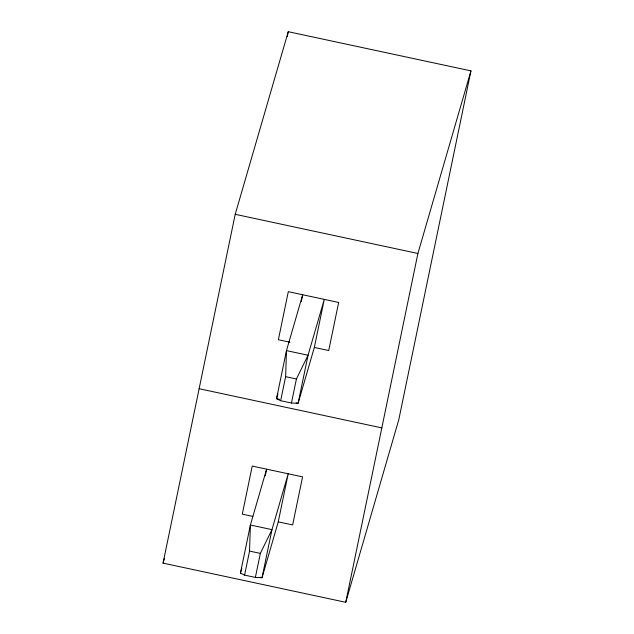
<?xml version="1.0" encoding="UTF-8"?>
<svg xmlns="http://www.w3.org/2000/svg" width="634" height="634" viewBox="0 0 634 634"><rect width="100%" height="100%" fill="white"/><g stroke="black" fill="none" stroke-linecap="round" stroke-linejoin="round"><path stroke-width="0.95" d="M260.146 577.305L262.024 577.709L271.97 529.644L288.193 473.788L278.255 521.853L262.024 577.709L255.375 577.423L244.581 575.109L249.55 551.081L250.39 525.015L266.621 469.16L265.226 475.888M296.229 402.899L298.107 403.303L308.045 355.238L324.275 299.383L314.329 347.448L298.107 403.303L291.45 403.018L280.664 400.704L285.633 376.667L286.465 350.61L302.695 294.755L301.301 301.483M163.049 563.127L235.206 214.308L288.256 31.7L470.951 70.873L398.794 419.692L345.744 602.3L163.049 563.127L164.428 558.372M287.25 36.542L288.256 31.7M244.581 575.109L240.444 573.081L250.39 525.015L271.97 529.644L260.344 553.395L255.375 577.423M291.45 403.018L296.419 378.981L308.045 355.238L286.465 350.61L276.527 398.675L280.664 400.704M345.744 602.3L417.901 253.481L470.951 70.873M277.898 393.944L276.527 398.675L279.34 399.277M240.444 573.081L241.823 568.349M235.206 214.308L417.901 253.481M289.873 342.202L278.366 339.729L288.312 291.664L338.659 302.466L328.713 350.531L314.329 347.448M285.633 376.667L296.419 378.981M199.124 388.713L381.819 427.895M252.839 516.401L242.291 514.142L252.229 466.077L302.584 476.871L292.639 524.936L278.255 521.853M249.55 551.081L260.344 553.395"/></g></svg>
